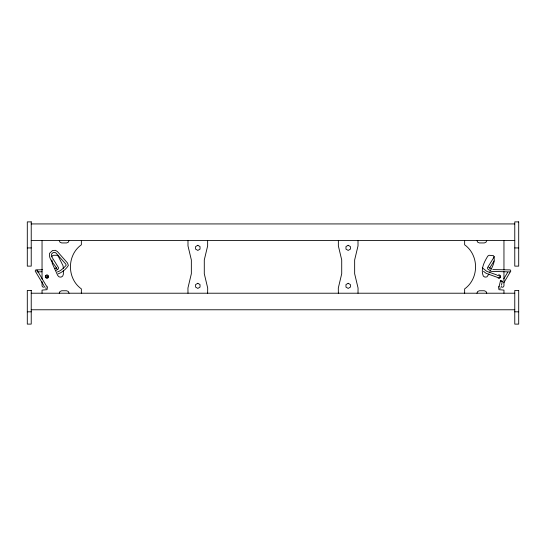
<?xml version="1.0" encoding="UTF-8"?>
<svg xmlns="http://www.w3.org/2000/svg" width="546" height="546" viewBox="0 0 546 546"><rect width="100%" height="100%" fill="white"/><g stroke="black" fill="none" stroke-linecap="round" stroke-linejoin="round"><path stroke-width="0.82" d="M207.644 293.216L207.692 288.015L204.286 273.751L204.286 259.951L207.644 245.898L207.644 240.486M358.012 293.216L358.06 288.015L354.654 273.751L354.654 259.951L358.012 245.898L358.012 240.486M51.351 255.849L51.529 254.04L53.249 252.491L54.921 252.388L56.095 253.132L65.786 264.1L66.168 265.308C63.807 267.881 60.879 270.871 57.378 271.99M499.058 286.657L500.47 280.794L502.388 281.258L501.426 285.196M51.966 256.75L52.402 255.712L53.44 255.275L56.88 255.275L58.197 256.088L63.043 265.697L63.363 268.632M69.069 240.486L68.325 242.206L66.612 242.943L61.698 242.943L59.985 242.206L59.241 240.486M59.241 293.216L59.985 291.496L61.698 290.759L66.612 290.759L68.325 291.496L69.069 293.216M486.759 240.486L486.015 242.206L484.302 242.943L479.388 242.943L477.675 242.206L476.931 240.486M476.931 293.216L477.675 291.496L479.388 290.759L484.302 290.759L486.015 291.496L486.759 293.216M499.024 286.186L498.553 287.271L498.983 289.687L503.958 290.117L503.958 293.216M488.963 273.976L486.902 276.883L484.964 277.15L483.312 276.105C480.466 269.048 484.2 262.019 487.803 256.088L489.12 255.275L493.598 255.712C495.836 261.65 491.98 267.26 489.646 272.461M44.813 286.357L44.069 287.271L42.472 286.834L42.042 285.797L42.042 281.6M503.774 278.856L507.65 272.379M503.822 282.767L510.81 271.048L510.271 269.901L492.799 269.601M494.41 256.524L487.482 267.717L487.714 268.966L489.885 270.447M494.055 260.954L489.557 268.27M55.044 268.721L56.538 267.697M56.115 270.447L58.286 268.966L58.518 267.717L51.59 256.524M497.447 275.703L499.01 274.761L500.607 275.655L500.634 277.477L499.064 278.419L497.474 277.525M58.129 273.88C62.251 272.406 66.052 269.117 68.359 265.533L67.581 263.083L57.419 251.576L55.446 250.327L52.553 250.512L49.577 253.303C48.307 259.48 54.6 263.916 57.023 269.13M498.484 277.764L499.754 277.648L500.034 276.406L498.942 275.757M499.46 288.083L500.723 288.015M37.032 271.881L41.987 271.772M42.663 269.731L35.729 269.901L35.19 271.048L43.898 285.647M31.231 223.928L514.769 223.928M31.231 240.486L514.769 240.486M27.3 247.932L31.231 247.932M514.769 247.932L518.7 247.932M31.231 293.216L514.769 293.216M31.231 309.773L514.769 309.773M27.3 311.814L31.231 311.814M514.769 311.814L518.7 311.814M509.882 271.922L491.318 271.362M45.277 288.015L46.54 288.083M502.388 281.258L500.47 280.794M496.901 274.986L486.8 271.362L482.282 267.806M497.017 277.238L486.097 273.3L483.524 271.342M490.956 268.721L488.643 267.137M46.54 286.172L37.012 270.093L37.23 271.307M501.187 286.357L501.549 287.087L502.484 287.271L503.528 286.834L503.958 285.797L503.958 271.533M46.976 286.186L47.447 287.271L47.017 289.687L42.042 290.117L42.042 293.216M338.356 293.216L338.308 288.015L341.714 273.751L341.714 259.951L338.356 245.898L338.356 240.486M187.988 293.216L187.94 288.015L191.346 273.751L191.346 259.951L187.988 245.898L187.988 240.486M503.958 240.486L503.958 269.854M464.646 240.486L464.646 244.813C479.183 255.173 479.183 278.528 464.646 288.889L464.646 293.216M81.354 240.486L81.354 244.813C66.817 255.173 66.817 278.528 81.354 288.889L81.354 293.216M63.363 270.243L63.363 274.269L62.688 276.105L61.036 277.15L59.098 276.883L57.726 275.491L52.232 263.377L51.966 259.841M42.042 240.486L42.042 279.081M45.393 275.655L45.366 277.477L46.936 278.419L48.526 277.525L48.553 275.703L46.99 274.761L45.393 275.655M48.014 276.597L47.516 277.764L46.246 277.648L45.966 276.406L47.058 275.757L48.014 276.597M197.816 245.304L195.605 246.58L195.605 249.133L197.816 250.409L200.027 249.133L200.027 246.58L197.816 245.304M197.816 283.292L195.605 284.568L195.605 287.121L197.816 288.397L200.027 287.121L200.027 284.568L197.816 283.292M348.184 245.304L345.973 246.58L345.973 249.133L348.184 250.409L350.395 249.133L350.395 246.58L348.184 245.304M348.184 283.292L345.973 284.568L345.973 287.121L348.184 288.397L350.395 287.121L350.395 284.568L348.184 283.292M31.231 221.888L27.3 221.888L27.3 266.127L31.231 266.127L31.231 221.888M518.7 221.888L514.769 221.888L514.769 266.127L518.7 266.127L518.7 221.888M31.231 290.438L27.3 290.438L27.3 324.112L31.231 324.099L31.231 290.438M518.7 290.438L514.769 290.438L514.769 324.112L518.7 324.112L518.7 290.438"/></g></svg>
